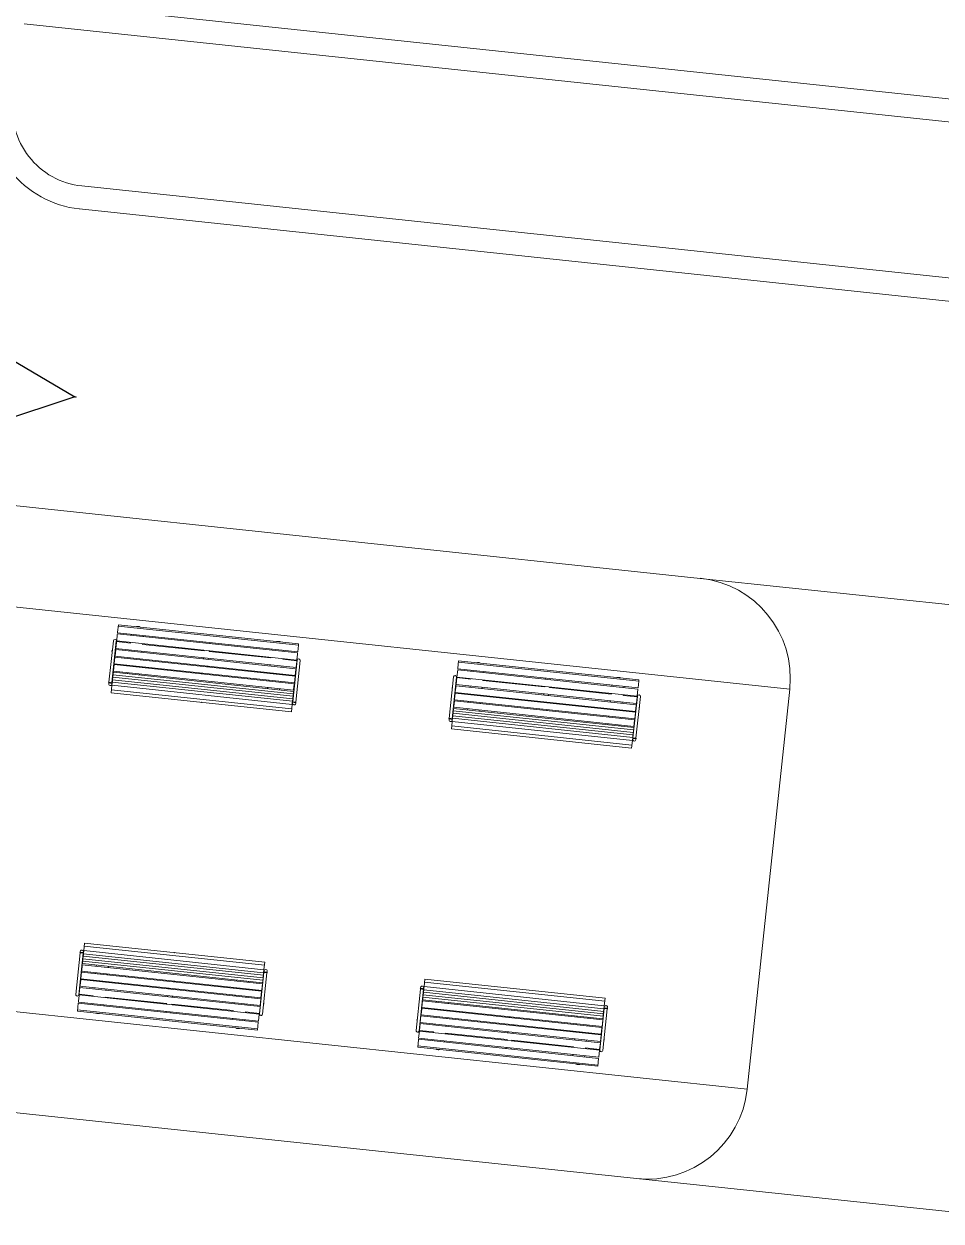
# Model space of a CAD drawing. Header units: metres. Extents: x 750 to 3116, y -341 to 1465.
# Drawn here: x 1624.74 to 1633.85, y 438.53 to 450.43 of the extents above; entities that cross this region are included whole.
import ezdxf

# ---------------------------------------------------------------- set-up
doc = ezdxf.new("R2010")
doc.units = ezdxf.units.M
for name, color, linetype, lineweight in [('Cycle road', 254, 'Continuous', 20), ('Footpath', 32, 'Continuous', 18), ('Hidden line', 251, 'Continuous', 5), ('Inverted beam', 252, 'Continuous', 5), ('street fur', 33, 'Continuous', 15)]:
    doc.layers.add(name, color=color, linetype=linetype, lineweight=lineweight)

# ---------------------------------------------------------------- blocks, each defined once
blk = doc.blocks.new('arrow')
at = {"linetype": 'Continuous', "lineweight": 9}
for p in [(-5, 3699), (5, 3699)]:
    blk.add_line(p, (0, 3687), dxfattribs=at)
for p, q in [((0, 3687), (-403, 2800)), ((403, 2800), (0, 3687)), ((-403, 2800), (-143, 2800)), ((-143, 2800), (-143, 0)), ((143, 0), (143, 2800)), ((143, 2800), (403, 2800)), ((-143, 0), (143, 0))]:
    blk.add_line(p, q)

msp = doc.modelspace()

# ---------------------------------------------------------------- linework, layer by layer
at = {"layer": 'Cycle road'}
for p, q in [((1625.313, 448.822), (1679.299, 443.094)), ((1631.924, 439.845), (1632.346, 443.822))]:
    msp.add_line(p, q, dxfattribs=at)
at = {"layer": 'Cycle road', "lineweight": 20}
msp.add_line((1679.285, 442.864), (1625.289, 448.594), dxfattribs=at)
at = {"layer": 'Cycle road', "lineweight": 18}
for p, q in [((1604.81, 447.75), (1631.457, 444.922)), ((1604.177, 441.783), (1630.824, 438.956))]:
    msp.add_line(p, q, dxfattribs=at)
at = {"layer": 'Cycle road', "lineweight": 20, "ltscale": 100}
for radius in [1, 0.77]:
    msp.add_arc((1625.394, 449.588), radius, 172.0493, 263.9431, dxfattribs=at)
at = {"layer": 'Cycle road'}
for centre, start, end in [((1631.352, 443.928), 353.9431, 83.9431), ((1630.93, 439.95), 263.9431, 353.9431)]:
    msp.add_arc(centre, 1, start, end, dxfattribs=at)
at = {"layer": 'Footpath'}
for p, q in [((1603.71, 446.861), (1632.346, 443.822)), ((1603.288, 442.883), (1631.924, 439.845))]:
    msp.add_line(p, q, dxfattribs=at)
at = {"layer": 'Hidden line'}
for p, q in [((1631.457, 444.922), (1635.435, 444.5)), ((1630.824, 438.956), (1634.802, 438.534))]:
    msp.add_line(p, q, dxfattribs=at)
at = {"layer": 'Inverted beam'}
msp.add_line((1624.767, 450.66), (1681.906, 444.597), dxfattribs=at)
at = {"layer": 'Inverted beam', "lineweight": 20}
msp.add_lwpolyline([(1682.572, 444.985), (1681.997, 444.356), (1624.742, 450.432)], dxfattribs=at)
at = {"layer": 'street fur'}
for p, q in [((1625.669, 444.387), (1625.677, 444.461)), ((1627.465, 444.258), (1625.675, 444.448)), ((1627.467, 444.271), (1625.677, 444.461)), ((1625.627, 444.302), (1625.583, 443.889)), ((1625.613, 443.886), (1625.656, 444.298)), ((1625.66, 444.3), (1625.666, 444.363)), ((1625.66, 444.3), (1627.45, 444.11)), ((1625.667, 444.37), (1625.666, 444.363)), ((1627.457, 444.18), (1625.667, 444.37)), ((1625.668, 444.382), (1625.669, 444.387)), ((1625.668, 444.382), (1627.458, 444.192)), ((1625.808, 444.368), (1625.806, 444.355)), ((1625.926, 444.343), (1625.927, 444.355)), ((1625.644, 444.152), (1625.65, 444.211)), ((1625.647, 444.211), (1625.65, 444.211)), ((1625.651, 444.214), (1625.65, 444.211)), ((1627.441, 444.024), (1625.651, 444.214)), ((1625.652, 444.226), (1625.658, 444.285)), ((1625.652, 444.226), (1627.442, 444.036)), ((1625.658, 444.285), (1625.659, 444.291)), ((1625.659, 444.293), (1625.659, 444.291)), ((1625.798, 444.279), (1625.659, 444.293)), ((1625.791, 444.212), (1625.79, 444.199)), ((1625.799, 444.285), (1625.798, 444.278)), ((1625.909, 444.187), (1625.91, 444.199)), ((1625.917, 444.266), (1625.918, 444.273)), ((1626.529, 444.201), (1625.918, 444.266)), ((1626.53, 444.208), (1626.529, 444.201)), ((1626.539, 444.29), (1626.537, 444.278)), ((1626.579, 444.195), (1626.58, 444.202)), ((1627.19, 444.131), (1626.579, 444.196)), ((1626.587, 444.272), (1626.588, 444.285)), ((1627.2, 444.22), (1627.198, 444.207)), ((1627.318, 444.195), (1627.319, 444.207)), ((1627.457, 444.18), (1627.456, 444.173)), ((1627.465, 444.258), (1627.458, 444.192)), ((1627.467, 444.271), (1627.465, 444.258)), ((1625.628, 444), (1625.635, 444.065)), ((1627.425, 443.875), (1625.635, 444.065)), ((1625.636, 444.075), (1625.642, 444.135)), ((1625.636, 444.075), (1625.636, 444.073)), ((1627.426, 443.883), (1625.636, 444.073)), ((1625.642, 444.135), (1625.643, 444.139)), ((1625.643, 444.147), (1625.644, 444.152)), ((1625.643, 444.147), (1627.433, 443.957)), ((1627.433, 443.949), (1625.643, 444.139)), ((1625.647, 444.176), (1625.644, 444.177)), ((1625.775, 444.058), (1625.774, 444.05)), ((1625.783, 444.132), (1625.782, 444.125)), ((1625.901, 444.112), (1625.902, 444.12)), ((1626.522, 444.134), (1626.521, 444.122)), ((1626.57, 444.116), (1626.572, 444.129)), ((1627.183, 444.064), (1627.182, 444.052)), ((1627.191, 444.137), (1627.19, 444.131)), ((1627.31, 444.118), (1627.31, 444.125)), ((1627.449, 444.103), (1627.31, 444.118)), ((1627.452, 444.108), (1627.409, 443.695)), ((1627.438, 443.692), (1627.482, 444.105)), ((1627.442, 444.041), (1627.448, 444.095)), ((1627.449, 444.101), (1627.448, 444.095)), ((1627.449, 444.103), (1627.449, 444.101)), ((1627.45, 444.114), (1627.456, 444.166)), ((1627.45, 444.114), (1627.45, 444.11)), ((1627.456, 444.173), (1627.456, 444.166)), ((1629.049, 444.028), (1629.057, 444.102)), ((1630.846, 443.9), (1629.056, 444.09)), ((1630.847, 443.912), (1629.057, 444.102)), ((1625.619, 443.914), (1625.621, 443.94)), ((1625.621, 443.94), (1625.622, 443.946)), ((1627.411, 443.75), (1625.621, 443.94)), ((1625.622, 443.946), (1625.624, 443.964)), ((1625.624, 443.964), (1625.625, 443.971)), ((1627.414, 443.774), (1625.624, 443.964)), ((1625.625, 443.971), (1625.627, 443.988)), ((1627.417, 443.798), (1625.627, 443.988)), ((1625.628, 444), (1625.628, 443.999)), ((1627.418, 443.809), (1625.628, 443.999)), ((1625.766, 443.973), (1625.767, 443.984)), ((1625.886, 443.971), (1625.885, 443.961)), ((1625.893, 444.038), (1625.894, 444.046)), ((1626.506, 443.981), (1626.505, 443.973)), ((1626.514, 444.055), (1626.513, 444.047)), ((1626.555, 443.967), (1626.555, 443.975)), ((1626.562, 444.042), (1626.563, 444.049)), ((1627.175, 443.985), (1627.174, 443.977)), ((1627.293, 443.964), (1627.294, 443.972)), ((1627.301, 444.039), (1627.303, 444.051)), ((1627.432, 443.945), (1627.426, 443.885)), ((1627.433, 443.949), (1627.432, 443.945)), ((1627.44, 444.016), (1627.433, 443.957)), ((1627.44, 443.986), (1627.437, 443.987)), ((1627.441, 444.024), (1627.44, 444.022)), ((1627.44, 444.022), (1627.44, 444.016)), ((1627.44, 444.021), (1627.443, 444.021)), ((1627.442, 444.041), (1627.442, 444.036)), ((1629.007, 443.943), (1628.963, 443.53)), ((1628.993, 443.527), (1629.037, 443.94)), ((1629.04, 443.941), (1629.048, 444.011)), ((1629.04, 443.941), (1630.83, 443.751)), ((1630.838, 443.821), (1629.048, 444.011)), ((1629.049, 444.024), (1629.049, 444.028)), ((1629.049, 444.024), (1630.839, 443.834)), ((1629.188, 444.009), (1629.187, 443.996)), ((1629.306, 443.984), (1629.307, 443.996)), ((1625.58, 443.883), (1625.581, 443.889)), ((1625.58, 443.883), (1625.597, 443.881)), ((1625.598, 443.887), (1625.581, 443.889)), ((1625.595, 443.857), (1625.594, 443.857)), ((1625.597, 443.881), (1625.615, 443.879)), ((1625.598, 443.887), (1625.616, 443.885)), ((1625.605, 443.783), (1625.613, 443.858)), ((1625.613, 443.864), (1625.614, 443.872)), ((1625.613, 443.864), (1625.613, 443.859)), ((1627.403, 443.669), (1625.613, 443.859)), ((1625.613, 443.858), (1625.613, 443.859)), ((1625.614, 443.872), (1625.617, 443.897)), ((1627.406, 443.7), (1625.616, 443.89)), ((1625.617, 443.897), (1625.619, 443.914)), ((1627.409, 443.724), (1625.619, 443.914)), ((1627.158, 443.826), (1627.159, 443.836)), ((1627.167, 443.91), (1627.166, 443.903)), ((1627.278, 443.823), (1627.277, 443.813)), ((1627.285, 443.89), (1627.286, 443.898)), ((1627.418, 443.816), (1627.424, 443.87)), ((1627.425, 443.875), (1627.424, 443.87)), ((1627.426, 443.885), (1627.426, 443.883)), ((1629.024, 443.793), (1629.031, 443.853)), ((1629.028, 443.853), (1629.031, 443.852)), ((1629.031, 443.855), (1629.031, 443.853)), ((1630.821, 443.665), (1629.031, 443.855)), ((1629.032, 443.868), (1629.039, 443.932)), ((1629.032, 443.868), (1630.822, 443.678)), ((1629.039, 443.935), (1629.039, 443.932)), ((1629.179, 443.92), (1629.039, 443.935)), ((1629.172, 443.853), (1629.17, 443.841)), ((1629.179, 443.927), (1629.179, 443.92)), ((1629.29, 443.828), (1629.291, 443.84)), ((1629.298, 443.907), (1629.299, 443.914)), ((1629.91, 443.842), (1629.298, 443.907)), ((1629.91, 443.849), (1629.91, 443.842)), ((1629.919, 443.931), (1629.918, 443.919)), ((1629.959, 443.837), (1629.96, 443.844)), ((1630.571, 443.772), (1629.959, 443.837)), ((1629.967, 443.914), (1629.969, 443.926)), ((1630.58, 443.861), (1630.579, 443.849)), ((1630.698, 443.836), (1630.7, 443.848)), ((1630.838, 443.821), (1630.83, 443.751)), ((1630.846, 443.9), (1630.839, 443.834)), ((1630.847, 443.912), (1630.846, 443.9)), ((1625.605, 443.783), (1627.395, 443.594)), ((1625.608, 443.814), (1627.398, 443.624)), ((1627.409, 443.724), (1627.406, 443.7)), ((1627.41, 443.732), (1627.409, 443.724)), ((1627.41, 443.732), (1627.412, 443.756)), ((1627.412, 443.756), (1627.414, 443.774)), ((1627.415, 443.781), (1627.414, 443.774)), ((1627.415, 443.781), (1627.417, 443.798)), ((1627.418, 443.816), (1627.418, 443.811)), ((1627.418, 443.811), (1627.418, 443.809)), ((1629.009, 443.648), (1629.015, 443.706)), ((1630.805, 443.516), (1629.015, 443.706)), ((1629.016, 443.716), (1629.017, 443.722)), ((1629.016, 443.716), (1629.016, 443.714)), ((1630.806, 443.524), (1629.016, 443.714)), ((1629.017, 443.722), (1629.023, 443.781)), ((1630.813, 443.591), (1629.023, 443.781)), ((1629.027, 443.818), (1629.024, 443.818)), ((1629.024, 443.788), (1629.024, 443.793)), ((1629.024, 443.788), (1630.814, 443.598)), ((1629.163, 443.774), (1629.162, 443.766)), ((1629.282, 443.753), (1629.282, 443.761)), ((1629.902, 443.775), (1629.901, 443.763)), ((1629.951, 443.758), (1629.952, 443.77)), ((1630.564, 443.705), (1630.562, 443.693)), ((1630.572, 443.779), (1630.571, 443.772)), ((1630.69, 443.759), (1630.691, 443.766)), ((1630.829, 443.745), (1630.69, 443.759)), ((1630.833, 443.749), (1630.789, 443.337)), ((1630.819, 443.334), (1630.863, 443.746)), ((1630.823, 443.682), (1630.829, 443.742)), ((1630.829, 443.745), (1630.829, 443.742)), ((1627.403, 443.668), (1627.395, 443.594)), ((1627.404, 443.683), (1627.403, 443.669)), ((1627.403, 443.669), (1627.403, 443.668)), ((1627.404, 443.683), (1627.406, 443.7)), ((1627.44, 443.686), (1627.405, 443.69)), ((1627.44, 443.692), (1627.406, 443.696)), ((1627.421, 443.664), (1627.42, 443.664)), ((1627.44, 443.686), (1627.44, 443.692)), ((1629.002, 443.581), (1629.003, 443.588)), ((1629.003, 443.588), (1629.004, 443.605)), ((1629.004, 443.605), (1629.005, 443.612)), ((1630.794, 443.415), (1629.004, 443.605)), ((1629.005, 443.612), (1629.007, 443.629)), ((1630.797, 443.44), (1629.007, 443.629)), ((1629.008, 443.642), (1629.009, 443.648)), ((1629.008, 443.642), (1629.008, 443.64)), ((1630.798, 443.45), (1629.008, 443.64)), ((1629.146, 443.615), (1629.147, 443.625)), ((1629.155, 443.699), (1629.154, 443.692)), ((1629.267, 443.612), (1629.266, 443.602)), ((1629.274, 443.679), (1629.275, 443.687)), ((1629.886, 443.622), (1629.885, 443.614)), ((1629.894, 443.696), (1629.893, 443.688)), ((1629.935, 443.609), (1629.936, 443.617)), ((1629.943, 443.683), (1629.944, 443.691)), ((1630.555, 443.626), (1630.555, 443.618)), ((1630.674, 443.606), (1630.675, 443.613)), ((1630.682, 443.68), (1630.683, 443.692)), ((1630.813, 443.586), (1630.806, 443.526)), ((1630.813, 443.591), (1630.813, 443.586)), ((1630.814, 443.603), (1630.82, 443.657)), ((1630.814, 443.603), (1630.814, 443.598)), ((1630.82, 443.628), (1630.817, 443.628)), ((1630.821, 443.663), (1630.82, 443.657)), ((1630.821, 443.665), (1630.821, 443.663)), ((1630.821, 443.663), (1630.824, 443.662)), ((1630.823, 443.682), (1630.822, 443.678)), ((1628.978, 443.529), (1628.961, 443.53)), ((1628.961, 443.524), (1628.961, 443.53)), ((1628.961, 443.524), (1628.978, 443.523)), ((1628.976, 443.499), (1628.974, 443.499)), ((1628.978, 443.529), (1628.996, 443.527)), ((1628.978, 443.523), (1628.996, 443.521)), ((1628.989, 443.455), (1628.993, 443.499)), ((1628.994, 443.505), (1628.993, 443.5)), ((1630.783, 443.31), (1628.993, 443.5)), ((1628.993, 443.499), (1628.993, 443.5)), ((1628.994, 443.505), (1628.997, 443.531)), ((1628.997, 443.531), (1628.999, 443.556)), ((1630.787, 443.341), (1628.997, 443.531)), ((1628.999, 443.556), (1629, 443.564)), ((1630.789, 443.366), (1628.999, 443.556)), ((1629, 443.564), (1629.002, 443.581)), ((1630.792, 443.391), (1629.002, 443.581)), ((1630.538, 443.467), (1630.54, 443.477)), ((1630.547, 443.552), (1630.547, 443.544)), ((1630.659, 443.465), (1630.658, 443.454)), ((1630.666, 443.531), (1630.667, 443.539)), ((1630.805, 443.516), (1630.798, 443.45)), ((1630.806, 443.526), (1630.806, 443.524)), ((1628.985, 443.425), (1628.989, 443.455)), ((1628.985, 443.425), (1630.775, 443.235)), ((1628.989, 443.455), (1630.779, 443.265)), ((1630.787, 443.348), (1630.792, 443.391)), ((1630.787, 443.348), (1630.787, 443.341)), ((1630.793, 443.398), (1630.792, 443.391)), ((1630.793, 443.398), (1630.797, 443.44)), ((1630.783, 443.309), (1630.775, 443.235)), ((1630.784, 443.315), (1630.783, 443.309)), ((1630.787, 443.341), (1630.784, 443.315)), ((1630.821, 443.333), (1630.786, 443.337)), ((1630.82, 443.327), (1630.786, 443.331)), ((1630.802, 443.305), (1630.8, 443.305)), ((1630.82, 443.327), (1630.821, 443.333)), ((1625.296, 441.205), (1625.295, 441.199)), ((1625.296, 441.205), (1625.331, 441.202)), ((1625.316, 441.227), (1625.315, 441.227)), ((1625.333, 441.222), (1625.33, 441.191)), ((1625.341, 441.297), (1625.333, 441.223)), ((1625.333, 441.223), (1625.333, 441.222)), ((1627.123, 441.032), (1625.333, 441.222)), ((1625.338, 441.267), (1627.128, 441.077)), ((1625.341, 441.297), (1627.131, 441.108)), ((1625.297, 441.199), (1625.254, 440.786)), ((1625.283, 440.783), (1625.327, 441.196)), ((1625.33, 441.196), (1625.295, 441.199)), ((1625.321, 441.11), (1625.319, 441.093)), ((1627.109, 440.903), (1625.319, 441.093)), ((1625.322, 441.117), (1625.321, 441.11)), ((1625.324, 441.135), (1625.322, 441.117)), ((1627.112, 440.927), (1625.322, 441.117)), ((1625.329, 441.184), (1625.324, 441.141)), ((1627.114, 440.951), (1625.324, 441.141)), ((1625.324, 441.141), (1625.324, 441.135)), ((1627.117, 440.977), (1625.327, 441.167)), ((1625.33, 441.191), (1625.329, 441.184)), ((1627.12, 441.001), (1625.33, 441.191)), ((1627.123, 441.033), (1627.131, 441.108)), ((1625.31, 441.006), (1625.304, 440.946)), ((1625.31, 441.006), (1625.31, 441.008)), ((1627.1, 440.818), (1625.31, 441.008)), ((1625.312, 441.021), (1625.311, 441.016)), ((1627.101, 440.826), (1625.311, 441.016)), ((1625.317, 441.075), (1625.312, 441.021)), ((1625.318, 441.08), (1625.317, 441.075)), ((1625.318, 441.08), (1625.318, 441.082)), ((1627.108, 440.892), (1625.318, 441.082)), ((1625.45, 440.993), (1625.45, 441.001)), ((1625.459, 441.078), (1625.457, 441.068)), ((1625.57, 440.988), (1625.569, 440.981)), ((1625.577, 441.055), (1625.578, 441.065)), ((1627.123, 441.005), (1627.079, 440.592)), ((1627.109, 440.589), (1627.153, 441.002)), ((1627.119, 440.994), (1627.114, 440.951)), ((1627.119, 440.994), (1627.12, 441.001)), ((1627.123, 441.032), (1627.12, 441.001)), ((1627.155, 441.002), (1627.12, 441.005)), ((1627.156, 441.008), (1627.121, 441.011)), ((1627.123, 441.032), (1627.123, 441.033)), ((1627.142, 441.033), (1627.14, 441.033)), ((1627.156, 441.008), (1627.155, 441.002)), ((1625.294, 440.855), (1625.288, 440.796)), ((1625.293, 440.87), (1625.296, 440.87)), ((1625.294, 440.855), (1627.084, 440.665)), ((1625.295, 440.867), (1625.296, 440.869)), ((1627.085, 440.677), (1625.295, 440.867)), ((1625.302, 440.929), (1625.296, 440.875)), ((1625.299, 440.905), (1625.296, 440.905)), ((1625.296, 440.875), (1625.296, 440.869)), ((1625.303, 440.934), (1625.302, 440.929)), ((1625.304, 440.946), (1625.303, 440.941)), ((1627.093, 440.752), (1625.303, 440.941)), ((1625.303, 440.934), (1627.092, 440.744)), ((1625.433, 440.84), (1625.435, 440.852)), ((1625.442, 440.919), (1625.443, 440.927)), ((1625.562, 440.914), (1625.561, 440.906)), ((1626.173, 440.842), (1626.173, 440.849)), ((1626.18, 440.916), (1626.181, 440.924)), ((1626.231, 440.918), (1626.23, 440.91)), ((1626.842, 440.845), (1626.843, 440.853)), ((1626.851, 440.93), (1626.85, 440.92)), ((1626.969, 440.907), (1626.97, 440.918)), ((1627.108, 440.89), (1627.102, 440.831)), ((1627.108, 440.89), (1627.108, 440.892)), ((1627.111, 440.92), (1627.109, 440.903)), ((1627.111, 440.92), (1627.112, 440.927)), ((1627.114, 440.945), (1627.112, 440.927)), ((1627.114, 440.945), (1627.114, 440.951)), ((1628.677, 440.847), (1628.676, 440.841)), ((1628.677, 440.847), (1628.711, 440.843)), ((1628.697, 440.869), (1628.695, 440.869)), ((1628.712, 440.85), (1628.71, 440.832)), ((1628.714, 440.864), (1628.712, 440.85)), ((1628.722, 440.939), (1628.714, 440.864)), ((1630.504, 440.674), (1628.714, 440.864)), ((1628.714, 440.864), (1628.714, 440.864)), ((1628.718, 440.908), (1630.508, 440.718)), ((1628.722, 440.939), (1630.512, 440.749)), ((1625.286, 440.777), (1625.28, 440.718)), ((1625.286, 440.781), (1627.076, 440.591)), ((1625.286, 440.781), (1625.286, 440.777)), ((1625.288, 440.796), (1625.287, 440.79)), ((1625.287, 440.788), (1625.287, 440.79)), ((1625.426, 440.773), (1625.287, 440.788)), ((1625.425, 440.766), (1625.426, 440.773)), ((1625.546, 440.76), (1625.545, 440.754)), ((1626.157, 440.695), (1625.546, 440.76)), ((1625.554, 440.839), (1625.553, 440.827)), ((1626.164, 440.762), (1626.166, 440.775)), ((1626.215, 440.769), (1626.214, 440.757)), ((1626.223, 440.844), (1626.222, 440.836)), ((1626.834, 440.771), (1626.835, 440.779)), ((1626.954, 440.766), (1626.953, 440.759)), ((1626.962, 440.841), (1626.961, 440.833)), ((1627.085, 440.677), (1627.092, 440.739)), ((1627.092, 440.739), (1627.092, 440.744)), ((1627.093, 440.752), (1627.1, 440.818)), ((1627.101, 440.826), (1627.102, 440.831)), ((1628.678, 440.84), (1628.634, 440.428)), ((1628.664, 440.425), (1628.708, 440.837)), ((1628.693, 440.839), (1628.676, 440.841)), ((1628.693, 440.839), (1628.711, 440.837)), ((1628.702, 440.751), (1628.7, 440.734)), ((1630.49, 440.544), (1628.7, 440.734)), ((1628.704, 440.776), (1628.702, 440.759)), ((1630.492, 440.569), (1628.702, 440.759)), ((1628.702, 440.759), (1628.702, 440.751)), ((1628.705, 440.782), (1628.704, 440.776)), ((1628.707, 440.8), (1628.705, 440.782)), ((1630.495, 440.593), (1628.705, 440.782)), ((1628.708, 440.808), (1628.707, 440.8)), ((1628.71, 440.832), (1628.708, 440.808)), ((1630.498, 440.618), (1628.708, 440.808)), ((1630.5, 440.642), (1628.71, 440.832)), ((1630.504, 440.674), (1630.512, 440.749)), ((1625.278, 440.699), (1625.269, 440.62)), ((1627.059, 440.43), (1625.269, 440.62)), ((1627.06, 440.443), (1625.271, 440.632)), ((1625.278, 440.699), (1627.067, 440.509)), ((1625.279, 440.711), (1625.28, 440.718)), ((1627.069, 440.521), (1625.279, 440.711)), ((1625.417, 440.684), (1625.418, 440.696)), ((1625.537, 440.684), (1625.536, 440.671)), ((1626.148, 440.606), (1626.149, 440.619)), ((1626.156, 440.689), (1626.157, 440.696)), ((1626.199, 440.613), (1626.197, 440.601)), ((1626.207, 440.69), (1626.206, 440.683)), ((1626.818, 440.625), (1626.207, 440.69)), ((1626.818, 440.618), (1626.818, 440.625)), ((1626.825, 440.692), (1626.827, 440.704)), ((1626.938, 440.613), (1626.937, 440.606)), ((1627.077, 440.598), (1626.938, 440.612)), ((1626.946, 440.692), (1626.945, 440.679)), ((1627.077, 440.6), (1627.084, 440.66)), ((1627.084, 440.66), (1627.084, 440.665)), ((1627.086, 440.68), (1627.089, 440.679)), ((1627.092, 440.714), (1627.089, 440.714)), ((1628.69, 440.642), (1628.684, 440.588)), ((1628.691, 440.647), (1628.69, 440.642)), ((1628.691, 440.647), (1628.691, 440.649)), ((1630.481, 440.459), (1628.691, 440.649)), ((1628.699, 440.724), (1628.692, 440.657)), ((1630.482, 440.467), (1628.692, 440.657)), ((1630.489, 440.534), (1628.699, 440.724)), ((1628.83, 440.635), (1628.831, 440.642)), ((1628.839, 440.719), (1628.838, 440.709)), ((1628.95, 440.63), (1628.949, 440.622)), ((1628.957, 440.696), (1628.958, 440.707)), ((1630.504, 440.646), (1630.46, 440.234)), ((1630.49, 440.23), (1630.533, 440.643)), ((1630.494, 440.586), (1630.503, 440.669)), ((1630.536, 440.649), (1630.501, 440.653)), ((1630.535, 440.643), (1630.501, 440.647)), ((1630.503, 440.669), (1630.504, 440.674)), ((1630.504, 440.674), (1630.504, 440.674)), ((1630.523, 440.674), (1630.521, 440.675)), ((1630.536, 440.649), (1630.535, 440.643)), ((1626.809, 440.536), (1626.81, 440.548)), ((1626.93, 440.536), (1626.928, 440.523)), ((1627.059, 440.43), (1627.067, 440.509)), ((1627.069, 440.521), (1627.076, 440.591)), ((1627.077, 440.598), (1627.077, 440.6)), ((1628.667, 440.429), (1628.675, 440.496)), ((1628.673, 440.512), (1628.676, 440.511)), ((1628.675, 440.496), (1630.465, 440.306)), ((1628.676, 440.508), (1628.683, 440.575)), ((1630.466, 440.318), (1628.676, 440.508)), ((1628.68, 440.546), (1628.677, 440.546)), ((1628.683, 440.575), (1630.473, 440.385)), ((1628.684, 440.588), (1628.684, 440.583)), ((1630.474, 440.393), (1628.684, 440.583)), ((1628.814, 440.481), (1628.815, 440.493)), ((1628.822, 440.56), (1628.823, 440.568)), ((1628.942, 440.555), (1628.942, 440.548)), ((1629.553, 440.483), (1629.554, 440.49)), ((1629.561, 440.557), (1629.562, 440.565)), ((1629.612, 440.56), (1629.611, 440.552)), ((1630.222, 440.487), (1630.223, 440.495)), ((1630.231, 440.572), (1630.23, 440.561)), ((1630.349, 440.549), (1630.351, 440.559)), ((1630.482, 440.467), (1630.489, 440.534)), ((1630.492, 440.569), (1630.49, 440.544)), ((1630.494, 440.586), (1630.492, 440.569)), ((1628.659, 440.352), (1628.667, 440.422)), ((1628.807, 440.414), (1628.667, 440.429)), ((1628.667, 440.422), (1630.457, 440.232)), ((1628.806, 440.407), (1628.807, 440.414)), ((1628.926, 440.402), (1628.925, 440.395)), ((1629.538, 440.337), (1628.926, 440.402)), ((1628.934, 440.481), (1628.933, 440.469)), ((1629.545, 440.404), (1629.546, 440.416)), ((1629.596, 440.411), (1629.594, 440.398)), ((1629.604, 440.485), (1629.603, 440.478)), ((1630.214, 440.413), (1630.215, 440.42)), ((1630.335, 440.408), (1630.334, 440.4)), ((1630.342, 440.482), (1630.342, 440.474)), ((1630.466, 440.318), (1630.473, 440.385)), ((1630.474, 440.393), (1630.48, 440.452)), ((1630.48, 440.452), (1630.481, 440.457)), ((1630.481, 440.457), (1630.481, 440.459)), ((1628.658, 440.335), (1628.65, 440.261)), ((1630.44, 440.072), (1628.65, 440.261)), ((1630.441, 440.084), (1628.651, 440.274)), ((1628.658, 440.34), (1630.448, 440.15)), ((1628.658, 440.34), (1628.658, 440.335)), ((1630.449, 440.162), (1628.659, 440.352)), ((1628.797, 440.325), (1628.799, 440.338)), ((1628.918, 440.325), (1628.917, 440.312)), ((1629.528, 440.248), (1629.529, 440.26)), ((1629.537, 440.33), (1629.538, 440.337)), ((1629.579, 440.255), (1629.578, 440.242)), ((1629.587, 440.332), (1629.587, 440.325)), ((1630.199, 440.266), (1629.587, 440.331)), ((1630.198, 440.26), (1630.199, 440.267)), ((1630.206, 440.333), (1630.207, 440.346)), ((1630.318, 440.254), (1630.317, 440.247)), ((1630.457, 440.239), (1630.318, 440.254)), ((1630.327, 440.333), (1630.325, 440.321)), ((1630.457, 440.239), (1630.465, 440.306)), ((1630.466, 440.321), (1630.469, 440.321)), ((1630.473, 440.355), (1630.47, 440.356)), ((1630.189, 440.177), (1630.191, 440.19)), ((1630.31, 440.177), (1630.309, 440.165)), ((1630.44, 440.072), (1630.448, 440.15)), ((1630.449, 440.162), (1630.457, 440.232))]:
    msp.add_line(p, q, dxfattribs=at)
for points in [[(1625.857, 444.442), (1625.858, 444.442), (1625.864, 444.443), (1625.87, 444.443), (1625.876, 444.442)], [(1625.876, 444.442), (1625.882, 444.442), (1625.887, 444.44), (1625.893, 444.438), (1625.894, 444.438)], [(1627.248, 444.294), (1627.251, 444.294), (1627.257, 444.295), (1627.262, 444.295), (1627.268, 444.295)], [(1627.268, 444.295), (1627.274, 444.294), (1627.279, 444.293), (1627.285, 444.291), (1627.287, 444.29)], [(1629.238, 444.083), (1629.239, 444.083), (1629.245, 444.084), (1629.251, 444.084), (1629.256, 444.084)], [(1629.256, 444.084), (1629.262, 444.083), (1629.268, 444.081), (1629.273, 444.079), (1629.274, 444.079)], [(1630.629, 443.935), (1630.631, 443.936), (1630.637, 443.937), (1630.643, 443.937), (1630.649, 443.936)], [(1630.649, 443.936), (1630.654, 443.936), (1630.66, 443.934), (1630.666, 443.932), (1630.668, 443.931)], [(1625.45, 440.601), (1625.451, 440.601), (1625.456, 440.599), (1625.462, 440.597), (1625.468, 440.596)], [(1625.468, 440.596), (1625.474, 440.596), (1625.479, 440.596), (1625.485, 440.597), (1625.486, 440.597)], [(1626.841, 440.453), (1626.843, 440.453), (1626.849, 440.45), (1626.854, 440.449), (1626.86, 440.448)], [(1626.86, 440.448), (1626.866, 440.448), (1626.872, 440.448), (1626.877, 440.449), (1626.88, 440.449)], [(1628.83, 440.242), (1628.831, 440.242), (1628.837, 440.24), (1628.843, 440.238), (1628.848, 440.238)], [(1628.848, 440.238), (1628.854, 440.237), (1628.86, 440.237), (1628.866, 440.238), (1628.867, 440.238)], [(1630.221, 440.095), (1630.223, 440.094), (1630.229, 440.092), (1630.235, 440.09), (1630.24, 440.089)], [(1630.24, 440.089), (1630.246, 440.089), (1630.252, 440.089), (1630.258, 440.09), (1630.26, 440.091)]]:
    msp.add_lwpolyline(points, dxfattribs=at)
for centre, start, end in [((1625.642, 444.3), 353.9431, 173.9431), ((1627.467, 444.107), 353.9431, 173.9431), ((1629.022, 443.941), 353.9431, 173.9431), ((1625.595, 443.872), 136.9625, 263.9431), ((1625.597, 443.872), 263.9431, 30.9238), ((1630.848, 443.748), 353.9431, 173.9431), ((1627.421, 443.679), 136.9625, 263.9431), ((1627.423, 443.679), 263.9431, 30.9238), ((1628.976, 443.514), 136.9625, 263.9431), ((1628.978, 443.514), 263.9431, 30.9238), ((1630.802, 443.32), 136.9625, 263.9431), ((1630.803, 443.32), 263.9431, 30.9238), ((1625.313, 441.212), 83.9431, 210.9238), ((1625.315, 441.212), 316.9625, 83.9431), ((1627.139, 441.018), 83.9431, 210.9238), ((1627.141, 441.018), 316.9625, 83.9431), ((1628.694, 440.854), 83.9431, 210.9238), ((1628.695, 440.854), 316.9625, 83.9431), ((1625.269, 440.785), 173.9431, 353.9431), ((1630.519, 440.66), 83.9431, 210.9238), ((1630.521, 440.66), 316.9625, 83.9431), ((1627.094, 440.591), 173.9431, 353.9431), ((1628.649, 440.426), 173.9431, 353.9431), ((1630.475, 440.232), 173.9431, 353.9431)]:
    msp.add_arc(centre, 0.015, start, end, dxfattribs=at)
at = {"layer": 'street fur', "extrusion": (0, 0, -1)}
for centre, start, end in [((-1625.63, 444.196), 335.0542, 37.0596), ((-1627.456, 444.002), 155.0542, 217.0596), ((-1629.011, 443.837), 335.0542, 37.0596), ((-1630.837, 443.643), 155.0542, 217.0596), ((-1625.28, 440.889), 335.0542, 37.0596), ((-1627.105, 440.695), 155.0542, 217.0596), ((-1628.66, 440.531), 335.0542, 37.0596), ((-1630.486, 440.336), 155.0542, 217.0596)]:
    msp.add_arc(centre, 0.0175, start, end, dxfattribs=at)
at = {"layer": 'street fur'}
for p in [(1626.5, 443.689), (1626.236, 441.202)]:
    msp.add_point(p, dxfattribs=at)

# ---------------------------------------------------------------- block references
at = {"lineweight": 15, "xscale": -0.000999999999999998, "yscale": 0.0009999999999999983, "zscale": 0.0009999999999999983, "rotation": 263.9431083280588}
msp.add_blockref('arrow', (1621.578, 447.116), dxfattribs=at)

doc.saveas('drawing.dxf')
